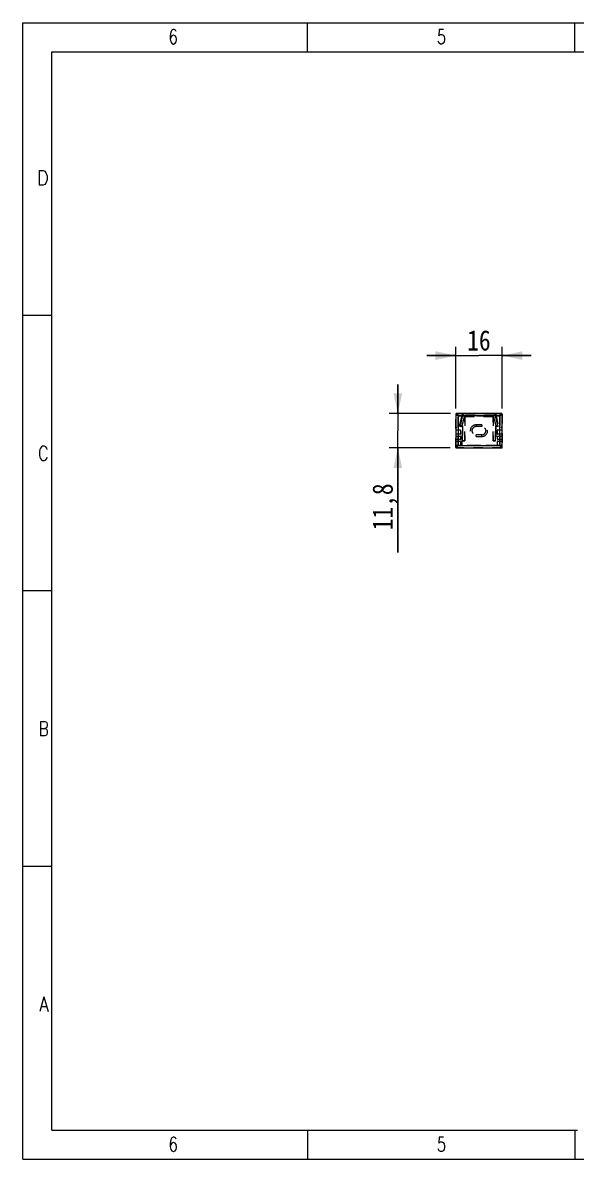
# Model space of a CAD drawing. Extents: x 14 to 580, y 14 to 406.
# Drawn here: x 14 to 205.1, y 14 to 406 of the extents above; entities that cross this region are included whole.
import ezdxf
from ezdxf.enums import TextEntityAlignment as Align

# ---------------------------------------------------------------- set-up
doc = ezdxf.new("R2010")
doc.units = 0
doc.header["$LTSCALE"] = 32.67
doc.linetypes.add('HIDDEN', pattern=[0.2, 0.1, -0.1])
doc.layers.get('0').update_dxf_attribs({"linetype": 'CONTINUOUS'})
for name, color, linetype in [('AP004-BASE2', 7, 'CONTINUOUS'), ('AP004-BASE3', 7, 'CONTINUOUS'), ('AP004-DIFFUSE3', 7, 'CONTINUOUS'), ('AP004-ENDCAP-12', 7, 'CONTINUOUS'), ('AP004-ENDCAP-13', 7, 'CONTINUOUS'), ('AP004-ENDCAP-23', 7, 'CONTINUOUS'), ('AP0044', 7, 'CONTINUOUS'), ('AP0049', 7, 'CONTINUOUS')]:
    doc.layers.add(name, color=color, linetype=linetype)
doc.styles.get("Standard").update_dxf_attribs({"font": 'SIMHEI.SHX', "width": 0.85})
doc.styles.add('TEXTSTYLE_2', font='TXT.TTF')
doc.dimstyles.get("Standard").update_dxf_attribs({"dimtxt": 2.5, "dimasz": 2.5, "dimexe": 1.25, "dimexo": 0.625, "dimtad": 1, "dimcen": 2.5, "dimazin": 3, "dimtfac": 1, "dimtmove": 0, "dimatfit": 3})

# ---------------------------------------------------------------- blocks, each defined once
blk = doc.blocks.new('_FILLED')
at = {"color": 0, "linetype": 'BYBLOCK'}
blk.add_solid([(0, 0), (-1, 0.214), (-1, -0.214)], dxfattribs=at)
blk = doc.blocks.new('*D0')
at = {"layer": 'AP0044', "color": 3}
for p, q in [((163.52, 272.99), (163.52, 294.19)), ((179.52, 272.99), (179.52, 294.19)), ((163.52, 291.19), (153.52, 291.19)), ((153.52, 291.19), (171.52, 291.19)), ((189.52, 291.19), (171.52, 291.19)), ((179.52, 291.19), (189.52, 291.19))]:
    blk.add_line(p, q, dxfattribs=at)
at = {"layer": 'AP0044', "color": 3, "xscale": 7, "yscale": 7, "zscale": 7}
blk.add_blockref('_FILLED', (163.52, 291.19), dxfattribs=at)
at = {"layer": 'AP0044', "color": 3, "xscale": 7, "yscale": 7, "zscale": 7, "rotation": 180}
blk.add_blockref('_FILLED', (179.52, 291.19), dxfattribs=at)
at = {"layer": 'AP0044', "color": 3, "width": 0.85}
blk.add_text('16', height=7, dxfattribs=at).set_placement((171.52, 292.94), align=Align.CENTER)
blk = doc.blocks.new('*D1')
at = {"layer": 'AP0044', "color": 3}
for p, q in [((143.52, 271.19), (143.52, 281.19)), ((143.52, 281.19), (143.52, 265.29)), ((161.72, 271.19), (140.52, 271.19)), ((143.52, 223.31), (143.52, 265.29)), ((161.62, 259.39), (140.52, 259.39)), ((143.52, 259.39), (143.52, 223.31))]:
    blk.add_line(p, q, dxfattribs=at)
at = {"layer": 'AP0044', "color": 3, "xscale": 7, "yscale": 7, "zscale": 7}
for p, rotation in [((143.52, 271.19), 270), ((143.52, 259.39), 90)]:
    blk.add_blockref('_FILLED', p, dxfattribs=dict(at, rotation=rotation))
at = {"layer": 'AP0044', "color": 3, "width": 0.85}
blk.add_text('11,8', height=7, rotation=90, dxfattribs=at).set_placement((141.77, 247.11), align=Align.RIGHT)

msp = doc.modelspace()

# ---------------------------------------------------------------- linework, layer by layer
at = {"layer": 'AP004-BASE2', "color": 7}
for centre, radius, start, end in [((163.717, 270.99), 0.2, 152.97787, 180), ((163.717, 270.99), 0.2, 124.94327, 145.05653), ((163.717, 270.99), 0.2, 90, 117.02197), ((179.317, 270.99), 0.2, 62.97787, 90), ((179.317, 270.99), 0.2, 34.94327, 55.05653), ((179.317, 270.99), 0.2, 0, 27.02197), ((163.617, 259.49), 0.1, 230.11606, 270), ((179.417, 259.49), 0.1, 320.11606, 360)]:
    msp.add_arc(centre, radius, start, end, dxfattribs=at)
at = {"layer": 'AP004-BASE3', "color": 8, "linetype": 'HIDDEN'}
for p, q in [((163.517, 270.99), (163.517, 266.84)), ((165.441, 271.19), (163.717, 271.19)), ((164.845, 266.912), (165.734, 270.824)), ((177.3, 270.824), (178.189, 266.912)), ((179.317, 271.19), (177.593, 271.19)), ((179.517, 266.84), (179.517, 270.99)), ((163.717, 266.64), (163.717, 266.24)), ((165.417, 266.79), (164.942, 266.79)), ((178.092, 266.79), (177.617, 266.79)), ((179.317, 266.24), (179.317, 266.64)), ((163.517, 266.04), (163.517, 265.64)), ((163.517, 263.94), (163.517, 263.54)), ((163.617, 265.54), (165.017, 265.54)), ((165.017, 264.04), (163.617, 264.04)), ((163.617, 263.44), (165.017, 263.44)), ((165.117, 265.44), (165.117, 264.14)), ((165.117, 263.34), (165.117, 262.34)), ((165.717, 260.34), (165.717, 266.49)), ((177.317, 266.49), (177.317, 260.34)), ((177.917, 264.14), (177.917, 265.44)), ((177.917, 262.34), (177.917, 263.34)), ((178.017, 265.54), (179.417, 265.54)), ((179.417, 264.04), (178.017, 264.04)), ((178.017, 263.44), (179.417, 263.44)), ((179.517, 265.64), (179.517, 266.04)), ((179.517, 263.54), (179.517, 263.94)), ((163.517, 262.14), (163.517, 261.74)), ((163.517, 260.14), (163.517, 259.49)), ((165.017, 262.24), (163.617, 262.24)), ((163.617, 261.64), (165.017, 261.64)), ((165.017, 260.24), (163.617, 260.24)), ((163.617, 259.39), (179.417, 259.39)), ((165.117, 261.54), (165.117, 260.34)), ((177.217, 260.24), (165.817, 260.24)), ((177.917, 260.34), (177.917, 261.54)), ((179.417, 262.24), (178.017, 262.24)), ((178.017, 261.64), (179.417, 261.64)), ((179.417, 260.24), (178.017, 260.24)), ((179.517, 261.74), (179.517, 262.14)), ((179.517, 259.49), (179.517, 260.14))]:
    msp.add_line(p, q, dxfattribs=at)
for centre, radius, start, end in [((163.717, 270.99), 0.2, 145.05653, 152.97787), ((163.717, 270.99), 0.2, 117.02197, 124.94327), ((165.441, 270.89), 0.3, 347.19573, 90), ((177.593, 270.89), 0.3, 90, 192.80427), ((179.317, 270.99), 0.2, 55.05653, 62.97787), ((179.317, 270.99), 0.2, 27.02197, 34.94327), ((163.617, 266.84), 0.1, 180, 270), ((163.617, 266.64), 0.1, 0, 90), ((164.942, 266.89), 0.1, 167.19573, 270), ((165.417, 266.49), 0.3, 0, 90), ((177.617, 266.49), 0.3, 90, 180), ((178.092, 266.89), 0.1, 270, 12.80427), ((179.417, 266.64), 0.1, 90, 180), ((179.417, 266.84), 0.1, 270, 360), ((163.617, 266.04), 0.1, 90, 180), ((163.617, 265.64), 0.1, 180, 270), ((163.617, 263.94), 0.1, 90, 180), ((163.617, 263.54), 0.1, 180, 270), ((163.617, 266.24), 0.1, 270, 360), ((165.017, 265.44), 0.1, 0, 90), ((165.017, 264.14), 0.1, 270, 360), ((165.017, 263.34), 0.1, 0, 90), ((178.017, 265.44), 0.1, 90, 180), ((178.017, 264.14), 0.1, 180, 270), ((178.017, 263.34), 0.1, 90, 180), ((179.417, 266.24), 0.1, 180, 270), ((179.417, 266.04), 0.1, 0, 90), ((179.417, 265.64), 0.1, 270, 360), ((179.417, 263.94), 0.1, 0, 90), ((179.417, 263.54), 0.1, 270, 360), ((163.617, 262.14), 0.1, 90, 180), ((163.617, 261.74), 0.1, 180, 270), ((163.617, 260.14), 0.1, 90, 180), ((163.617, 259.49), 0.1, 180, 230.11606), ((165.017, 262.34), 0.1, 270, 360), ((165.017, 261.54), 0.1, 0, 90), ((165.017, 260.34), 0.1, 270, 360), ((165.817, 260.34), 0.1, 180, 270), ((177.217, 260.34), 0.1, 270, 360), ((178.017, 262.34), 0.1, 180, 270), ((178.017, 261.54), 0.1, 90, 180), ((178.017, 260.34), 0.1, 180, 270), ((179.417, 262.14), 0.1, 0, 90), ((179.417, 261.74), 0.1, 270, 360), ((179.417, 260.14), 0.1, 0, 90), ((179.417, 259.49), 0.1, 270, 320.11606)]:
    msp.add_arc(centre, radius, start, end, dxfattribs=at)
at = {"layer": 'AP004-DIFFUSE3', "color": 8, "linetype": 'HIDDEN'}
for p, q in [((165.831, 270.601), (165.038, 267.112)), ((176.716, 270.99), (166.319, 270.99)), ((177.996, 267.112), (177.203, 270.601)), ((165.136, 266.99), (165.62, 266.99)), ((165.717, 267.065), (166.51, 270.042)), ((166.703, 270.19), (176.331, 270.19)), ((176.525, 270.042), (177.318, 267.065)), ((177.414, 266.99), (177.898, 266.99))]:
    msp.add_line(p, q, dxfattribs=at)
for centre, radius, start, end in [((166.319, 270.49), 0.5, 90, 167.19573), ((176.716, 270.49), 0.5, 12.80427, 90), ((165.136, 267.09), 0.1, 167.19573, 270), ((165.62, 267.09), 0.1, 270, 345.08863), ((166.703, 269.99), 0.2, 90, 165.08863), ((176.331, 269.99), 0.2, 14.91137, 90), ((177.414, 267.09), 0.1, 194.91137, 270), ((177.898, 267.09), 0.1, 270, 12.80427)]:
    msp.add_arc(centre, radius, start, end, dxfattribs=at)
at = {"layer": 'AP004-ENDCAP-12', "color": 7}
for p, q in [((163.517, 270.99), (163.517, 259.49)), ((163.522, 270.987), (164.317, 270.39)), ((179.317, 271.19), (163.717, 271.19)), ((164.317, 270.39), (163.721, 271.186)), ((179.314, 271.186), (178.717, 270.39)), ((178.717, 270.39), (179.513, 270.987)), ((179.517, 259.49), (179.517, 270.99)), ((164.317, 270.39), (164.317, 260.19)), ((178.717, 270.39), (164.317, 270.39)), ((178.717, 260.19), (178.717, 270.39)), ((164.317, 260.19), (163.517, 259.49)), ((163.617, 259.39), (164.317, 260.19)), ((163.617, 259.39), (179.417, 259.39)), ((164.317, 260.19), (178.717, 260.19)), ((179.517, 259.49), (178.717, 260.19)), ((178.717, 260.19), (179.417, 259.39))]:
    msp.add_line(p, q, dxfattribs=at)
for centre, radius, start, end in [((163.717, 270.99), 0.2, 90, 180), ((179.317, 270.99), 0.2, 0, 90), ((163.617, 259.49), 0.1, 180, 270), ((179.417, 259.49), 0.1, 270, 360)]:
    msp.add_arc(centre, radius, start, end, dxfattribs=at)
at = {"layer": 'AP004-ENDCAP-13', "color": 8, "linetype": 'HIDDEN'}
for p, q in [((165.038, 267.112), (165.894, 270.879)), ((177.14, 270.879), (177.996, 267.112)), ((165.817, 266.99), (165.136, 266.99)), ((165.817, 261.74), (165.817, 266.99)), ((166.617, 270.19), (166.617, 261.74)), ((176.417, 270.19), (166.617, 270.19)), ((176.417, 261.74), (176.417, 270.19)), ((177.898, 266.99), (177.217, 266.99)), ((177.217, 266.99), (177.217, 261.74)), ((166.617, 261.74), (165.817, 261.74)), ((177.217, 261.74), (176.417, 261.74))]:
    msp.add_line(p, q, dxfattribs=at)
for centre, radius, start, end in [((166.284, 270.79), 0.4, 90, 167.19573), ((176.75, 270.79), 0.4, 12.80427, 90), ((165.136, 267.09), 0.1, 167.19573, 270), ((177.898, 267.09), 0.1, 270, 12.80427)]:
    msp.add_arc(centre, radius, start, end, dxfattribs=at)
at = {"layer": 'AP004-ENDCAP-23', "color": 8, "linetype": 'HIDDEN'}
for p, q in [((163.517, 259.49), (163.517, 270.99)), ((164.317, 270.39), (163.517, 270.99)), ((163.717, 271.19), (164.317, 270.39)), ((163.717, 271.19), (179.317, 271.19)), ((165.894, 270.879), (165.038, 267.112)), ((177.996, 267.112), (177.14, 270.879)), ((178.717, 270.39), (179.317, 271.19)), ((179.517, 270.99), (178.717, 270.39)), ((179.517, 270.99), (179.517, 259.49)), ((164.317, 260.19), (164.317, 270.39)), ((164.317, 270.39), (178.717, 270.39)), ((165.136, 266.99), (165.817, 266.99)), ((165.817, 266.99), (165.817, 261.74)), ((166.617, 261.74), (166.617, 270.19)), ((166.617, 270.19), (176.417, 270.19)), ((170.517, 267.29), (170.517, 266.69)), ((172.517, 267.29), (170.517, 267.29)), ((172.517, 266.69), (170.517, 266.69)), ((172.517, 267.29), (172.517, 266.69)), ((176.417, 270.19), (176.417, 261.74)), ((177.217, 266.99), (177.898, 266.99)), ((177.217, 261.74), (177.217, 266.99)), ((178.717, 270.39), (178.717, 260.19)), ((172.517, 263.89), (170.517, 263.89)), ((170.517, 263.29), (170.517, 263.89)), ((170.517, 263.29), (172.517, 263.29)), ((172.517, 263.29), (172.517, 263.89)), ((163.517, 259.49), (164.317, 260.19)), ((164.317, 260.19), (163.617, 259.39)), ((179.417, 259.39), (163.617, 259.39)), ((178.717, 260.19), (164.317, 260.19)), ((165.817, 261.74), (166.617, 261.74)), ((176.417, 261.74), (177.217, 261.74)), ((178.717, 260.19), (179.517, 259.49)), ((179.417, 259.39), (178.717, 260.19))]:
    msp.add_line(p, q, dxfattribs=at)
for centre, radius, start, end in [((163.717, 270.99), 0.2, 90, 180), ((166.284, 270.79), 0.4, 90, 167.19573), ((176.75, 270.79), 0.4, 12.80427, 90), ((179.317, 270.99), 0.2, 0, 90), ((165.136, 267.09), 0.1, 167.19573, 270), ((170.517, 265.29), 2, 90, 270), ((170.517, 265.29), 1.4, 90, 270), ((172.517, 265.29), 2, 270, 90), ((172.517, 265.29), 1.4, 270, 90), ((177.898, 267.09), 0.1, 270, 12.80427), ((163.617, 259.49), 0.1, 180, 270), ((179.417, 259.49), 0.1, 270, 360)]:
    msp.add_arc(centre, radius, start, end, dxfattribs=at)
at = {"layer": 'AP0049', "color": 7}
for p, q in [((14, 14), (14, 406)), ((14, 406), (580, 406)), ((112.333, 396), (112.333, 406)), ((204.667, 396), (204.667, 406)), ((24, 24), (24, 396)), ((24, 396), (570, 396)), ((24, 305), (14, 305)), ((24, 210), (14, 210)), ((24, 115), (14, 115)), ((24, 24), (205.6, 24)), ((112.333, 24), (112.333, 14)), ((204.667, 24), (204.667, 14)), ((14, 14), (580, 14))]:
    msp.add_line(p, q, dxfattribs=at)

# ---------------------------------------------------------------- texts
at = {"layer": 'AP0049', "color": 7, "style": 'TEXTSTYLE_2'}
for s, width, p in [('6', 0.785714, (67.634, 398.659)), ('D', 0.904762, (23, 350)), ('C', 0.833333, (23, 255)), ('B', 0.785714, (23, 160)), ('A', 0.857143, (23, 65)), ('6', 0.785714, (67.634, 16.659))]:
    msp.add_text(s, height=5, dxfattribs=dict(at, width=width)).set_placement(p, align=Align.RIGHT)
at = {"layer": 'AP0049', "color": 7, "style": 'TEXTSTYLE_2', "width": 0.714286}
for p in [(157.033, 398.659), (157.033, 16.659)]:
    msp.add_text('5', height=5, dxfattribs=at).set_placement(p)

# ---------------------------------------------------------------- dimensions: what is measured, and where the dimension line sits
at = {"layer": 'AP0044', "color": 3}
dim = msp.add_linear_dim(base=(179.517, 291.19), p1=(163.517, 272.99), p2=(179.517, 272.99), dimstyle='Standard', dxfattribs=at)
dim.commit()
dim.dimension.update_dxf_attribs({"geometry": '*D0', "text_midpoint": (165.567, 296.44), "dimtype": 128})
dim = msp.add_linear_dim(base=(143.517, 259.39), p1=(161.717, 271.19), p2=(161.617, 259.39), angle=270, dimstyle='Standard', dxfattribs=at)
dim.commit()
dim.dimension.update_dxf_attribs({"geometry": '*D1', "text_midpoint": (148.931, 213.931), "dimtype": 128})

doc.saveas('drawing.dxf')
